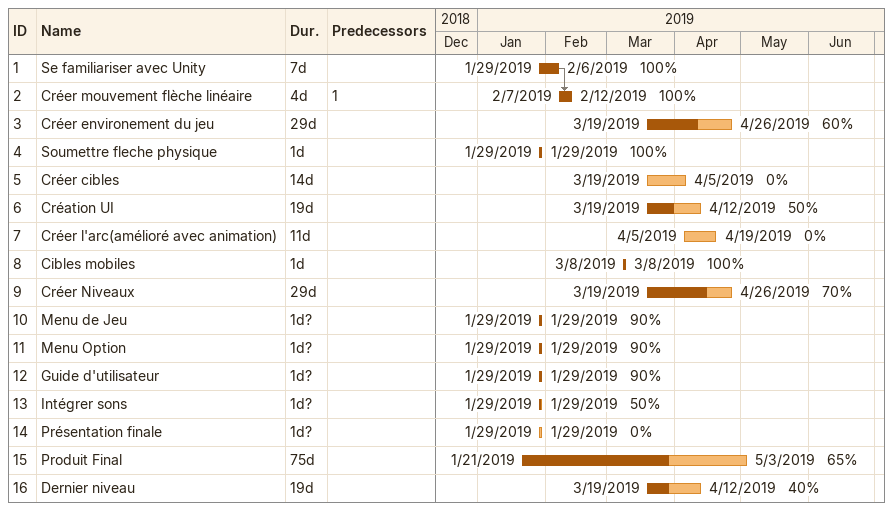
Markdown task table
| ID | Task | Duration | Start | Finish | Predecessors | % complete |
|---|---|---|---|---|---|---|
| 1 | Se familiariser avec Unity | 7d | 2019-01-29 | 2019-02-06 |  | 100 |
| 2 | Créer mouvement flèche linéaire | 4d | 2019-02-07 | 2019-02-12 | 1 | 100 |
| 3 | Créer environement du jeu | 29d | 2019-03-19 | 2019-04-26 |  | 60 |
| 4 | Soumettre fleche physique | 1d | 2019-01-29 | 2019-01-29 |  | 100 |
| 5 | Créer cibles | 14d | 2019-03-19 | 2019-04-05 |  | 0 |
| 6 | Création UI | 19d | 2019-03-19 | 2019-04-12 |  | 50 |
| 7 | Créer l'arc(amélioré avec animation) | 11d | 2019-04-05 | 2019-04-19 |  | 0 |
| 8 | Cibles mobiles | 1d | 2019-03-08 | 2019-03-08 |  | 100 |
| 9 | Créer Niveaux | 29d | 2019-03-19 | 2019-04-26 |  | 70 |
| 10 | Menu de Jeu | 1d? | 2019-01-29 | 2019-01-29 |  | 90 |
| 11 | Menu Option | 1d? | 2019-01-29 | 2019-01-29 |  | 90 |
| 12 | Guide d'utilisateur | 1d? | 2019-01-29 | 2019-01-29 |  | 90 |
| 13 | Intégrer sons | 1d? | 2019-01-29 | 2019-01-29 |  | 50 |
| 14 | Présentation finale | 1d? | 2019-01-29 | 2019-01-29 |  | 0 |
| 15 | Produit Final | 75d | 2019-01-21 | 2019-05-03 |  | 65 |
| 16 | Dernier niveau | 19d | 2019-03-19 | 2019-04-12 |  | 40 |
